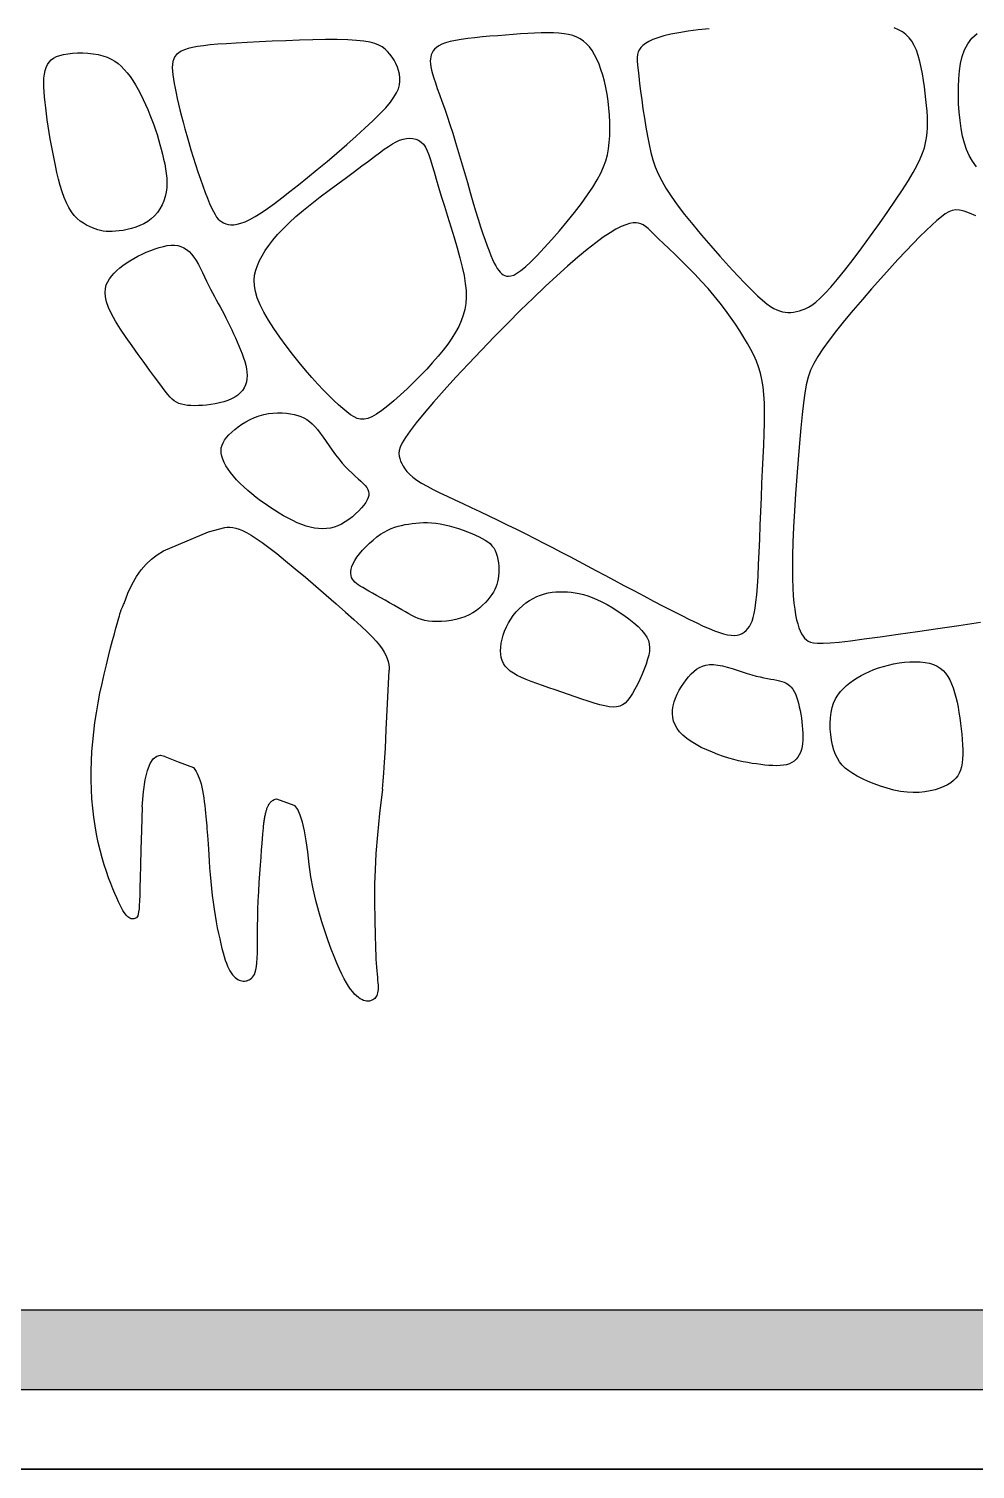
# Model space of a CAD drawing. Header units: millimetres. Extents: x 0 to 420, y 0 to 297.
# Drawn here: x 177.53 to 201.35, y 156.42 to 192.66 of the extents above; entities that cross this region are included whole.
import ezdxf

# ---------------------------------------------------------------- set-up
doc = ezdxf.new("R2010")
doc.units = ezdxf.units.MM
doc.layers.add('GREEN', color=96, linetype='Continuous')
doc.layers.add('L35', color=3, linetype='Continuous')

msp = doc.modelspace()

# ---------------------------------------------------------------- hatches: boundary and pattern name
at = {"layer": 'GREEN'}
h = msp.add_hatch(color=256, dxfattribs=at)
edge = h.paths.add_edge_path(flags=16)
edge.add_line((152.293402, 166.420303), (152.293402, 266.420303))
edge.add_arc((158.293402, 266.420303), 6, 90, 180, ccw=False)
edge.add_line((158.293402, 272.420303), (258.293402, 272.420303))
edge.add_arc((258.293402, 266.420303), 6, 0, 90, ccw=False)
edge.add_line((264.293402, 266.420303), (264.293402, 166.420303))
edge.add_arc((258.293402, 166.420303), 6, -90, 0, ccw=False)
edge.add_line((258.293402, 160.420303), (158.293402, 160.420303))
edge.add_arc((158.293402, 166.420303), 6, 180, 270, ccw=False)
edge = h.paths.add_edge_path()
edge.add_line((150.293402, 166.420303), (150.293402, 266.420303))
edge.add_arc((158.293402, 266.420303), 8, 90, 180, ccw=False)
edge.add_line((158.293402, 274.420303), (258.293402, 274.420303))
edge.add_arc((258.293402, 266.420303), 8, 0, 90, ccw=False)
edge.add_line((266.293402, 266.420303), (266.293402, 166.420303))
edge.add_arc((258.293402, 166.420303), 8, -90, 0, ccw=False)
edge.add_line((258.293402, 158.420303), (158.293402, 158.420303))
edge.add_arc((158.293402, 166.420303), 8, 180, 270, ccw=False)

# ---------------------------------------------------------------- linework, layer by layer
for points in [[(150.293402, 166.420303), (150.293402, 266.420303, -0.414213562), (158.293402, 274.420303), (258.293402, 274.420303, -0.414213562), (266.293402, 266.420303), (266.293402, 166.420303, -0.414213562), (258.293402, 158.420303), (158.293402, 158.420303, -0.414213562)], [(152.293402, 166.420303), (152.293402, 266.420303, -0.414213562), (158.293402, 272.420303), (258.293402, 272.420303, -0.414213562), (264.293402, 266.420303), (264.293402, 166.420303, -0.414213562), (258.293402, 160.420303), (158.293402, 160.420303, -0.414213562)]]:
    msp.add_lwpolyline(points, format="xyb", close=True, dxfattribs=at)
at = {"layer": 'GREEN', "linetype": 'Continuous'}
for points in [[(188.134133, 192.341293), (188.021751, 192.309302), (187.928493, 192.274015), (187.852384, 192.235712), (187.791451, 192.194677), (187.743721, 192.151189), (187.707219, 192.105531), (187.679973, 192.057985), (187.660007, 192.008832), (187.645736, 191.958021), (187.637121, 191.904178), (187.63451, 191.845594), (187.638252, 191.780563), (187.648694, 191.707378), (187.666186, 191.62433), (187.691075, 191.529713), (187.72371, 191.421819), (187.764235, 191.299251), (187.811975, 191.161847), (187.866051, 191.009758), (187.925584, 190.843132), (187.989696, 190.662119), (188.057506, 190.466867), (188.128136, 190.257525), (188.200707, 190.034243), (188.2744, 189.797789), (188.348641, 189.551406), (188.422916, 189.298955), (188.496709, 189.0443), (188.569508, 188.791303), (188.640797, 188.543825), (188.710062, 188.305729), (188.776789, 188.080877), (188.840556, 187.872417), (188.901303, 187.680631), (188.959064, 187.50509), (189.013873, 187.345362), (189.065763, 187.201017), (189.114766, 187.071623), (189.160916, 186.956749), (189.204246, 186.855965), (189.244906, 186.76874), (189.283508, 186.694146), (189.320783, 186.631155), (189.357461, 186.57874), (189.394272, 186.535872), (189.431945, 186.501525), (189.471209, 186.47467), (189.512796, 186.454281), (189.557736, 186.44011), (189.608264, 186.435041), (189.66692, 186.442736), (189.73624, 186.46686), (189.818761, 186.511075), (189.917022, 186.579046), (190.03356, 186.674436), (190.170912, 186.800909), (190.330196, 186.960393), (190.506844, 187.147876), (190.69487, 187.356612), (190.888286, 187.579852), (191.081104, 187.810849), (191.267338, 188.042858), (191.441, 188.269129), (191.596102, 188.482916), (191.72801, 188.679166), (191.837494, 188.8596), (191.926678, 189.027632), (191.997683, 189.186678), (192.052634, 189.340152), (192.093652, 189.49147), (192.122862, 189.644047), (192.142385, 189.801296), (192.154052, 189.965745), (192.158521, 190.136359), (192.156156, 190.311216), (192.147323, 190.488393), (192.132386, 190.665966), (192.11171, 190.842015), (192.085661, 191.014614), (192.054602, 191.181843), (192.018848, 191.34199), (191.978499, 191.494197), (191.933606, 191.637817), (191.884219, 191.772203), (191.830386, 191.896709), (191.772159, 192.010689), (191.709587, 192.113496), (191.642719, 192.204483), (191.571442, 192.283246), (191.494991, 192.350338), (191.412437, 192.406555), (191.32285, 192.452693), (191.225303, 192.489547), (191.118865, 192.517914), (191.00261, 192.538587), (190.875606, 192.552364), (190.737253, 192.560029), (190.588252, 192.562322), (190.429631, 192.559972), (190.262418, 192.55371), (190.087643, 192.544263), (189.906333, 192.532363), (189.719516, 192.518739), (189.528222, 192.504119), (189.333817, 192.489043), (189.139031, 192.473287), (188.946932, 192.456438), (188.760588, 192.438081), (188.583068, 192.417802), (188.41744, 192.395187), (188.266772, 192.369822)], [(182.080896, 188.26825), (182.129536, 188.157181), (182.174378, 188.064461), (182.216665, 187.988019), (182.257642, 187.925783), (182.298552, 187.87568), (182.34064, 187.835639), (182.385148, 187.803589), (182.433323, 187.777456), (182.486392, 187.755819), (182.545532, 187.739852), (182.611903, 187.731378), (182.686667, 187.732221), (182.770983, 187.744204), (182.866014, 187.769151), (182.972919, 187.808885), (183.092861, 187.86523), (183.226779, 187.939595), (183.374727, 188.031732), (183.536541, 188.140976), (183.712055, 188.266666), (183.901102, 188.408138), (184.103517, 188.564729), (184.319134, 188.735776), (184.547787, 188.920615), (184.788415, 189.11801), (185.036374, 189.324423), (185.286123, 189.535743), (185.532125, 189.747858), (185.768838, 189.956657), (185.990724, 190.158028), (186.192242, 190.34786), (186.367854, 190.522041), (186.51338, 190.677575), (186.63008, 190.815934), (186.720575, 190.939702), (186.787485, 191.051466), (186.83343, 191.153813), (186.861032, 191.249328), (186.872911, 191.340598), (186.871687, 191.430209), (186.859702, 191.520148), (186.838179, 191.610002), (186.808066, 191.698762), (186.770306, 191.785415), (186.725846, 191.868952), (186.675631, 191.94836), (186.620606, 192.022629), (186.561716, 192.090748), (186.498918, 192.151883), (186.428209, 192.205905), (186.344596, 192.252864), (186.243087, 192.29281), (186.11869, 192.325791), (185.966412, 192.351856), (185.781261, 192.371055), (185.558246, 192.383437), (185.294747, 192.389198), (184.997645, 192.38912), (184.676196, 192.384133), (184.339654, 192.375166), (183.997273, 192.363148), (183.65831, 192.349009), (183.332017, 192.333678), (183.027652, 192.318084), (182.752607, 192.302905), (182.506836, 192.287812), (182.288431, 192.272225), (182.095486, 192.255563), (181.926093, 192.237247), (181.778344, 192.216695), (181.650333, 192.193327), (181.540151, 192.166564), (181.446035, 192.135834), (181.366798, 192.100615), (181.301392, 192.060391), (181.248775, 192.014648), (181.207901, 191.962873), (181.177724, 191.904552), (181.157201, 191.83917), (181.145286, 191.766214), (181.140998, 191.685283), (181.143609, 191.596429), (181.152457, 191.499818), (181.166878, 191.395616), (181.186209, 191.283988), (181.209785, 191.165101), (181.236945, 191.039119), (181.267023, 190.906209), (181.299502, 190.766546), (181.334435, 190.620354), (181.372022, 190.467862), (181.412462, 190.309304), (181.455953, 190.144911), (181.502696, 189.974916), (181.552889, 189.799551), (181.606731, 189.619048), (181.664202, 189.434127), (181.72441, 189.247466), (181.786244, 189.062231), (181.848591, 188.881588), (181.910342, 188.708702), (181.970383, 188.54674), (182.027605, 188.398867)], [(178.535517, 188.16176), (178.474066, 188.282392), (178.41784, 188.416866), (178.366357, 188.562977), (178.319136, 188.71852), (178.275697, 188.881291), (178.235558, 189.049085), (178.198238, 189.219697), (178.163258, 189.390923), (178.13022, 189.560853), (178.099074, 189.728761), (178.069851, 189.894216), (178.042586, 190.056787), (178.017311, 190.216043), (177.99406, 190.371553), (177.972865, 190.522887), (177.953761, 190.669612), (177.93689, 190.81127), (177.922838, 190.947293), (177.912303, 191.077084), (177.905981, 191.200046), (177.904569, 191.315582), (177.908762, 191.423096), (177.919259, 191.521991), (177.936755, 191.61167), (177.961933, 191.691717), (177.99542, 191.762432), (178.037832, 191.824297), (178.08978, 191.877791), (178.151879, 191.923397), (178.224742, 191.961594), (178.308984, 191.992863), (178.405217, 192.017686), (178.513486, 192.036427), (178.631557, 192.048985), (178.756628, 192.055147), (178.885895, 192.054694), (179.016555, 192.047413), (179.145806, 192.033086), (179.270844, 192.011499), (179.388866, 191.982435), (179.49772, 191.945692), (179.597849, 191.901124), (179.69035, 191.848599), (179.776315, 191.787984), (179.856841, 191.719147), (179.933021, 191.641954), (180.005951, 191.556274), (180.076725, 191.461975), (180.146202, 191.359158), (180.214303, 191.248864), (180.280713, 191.132371), (180.345116, 191.010955), (180.407196, 190.885891), (180.46664, 190.758457), (180.523132, 190.629929), (180.576356, 190.501582), (180.626089, 190.374448), (180.672471, 190.248573), (180.715735, 190.123759), (180.756114, 189.999807), (180.793838, 189.876517), (180.829141, 189.753691), (180.862255, 189.631131), (180.893412, 189.508636), (180.922619, 189.386099), (180.948991, 189.263778), (180.971415, 189.14202), (180.988781, 189.021173), (180.999976, 188.901585), (181.003891, 188.783604), (180.999413, 188.667578), (180.985431, 188.553856), (180.96108, 188.442875), (180.926479, 188.335441), (180.881993, 188.232447), (180.827986, 188.134791), (180.764824, 188.043366), (180.692871, 187.959067), (180.612492, 187.882791), (180.524053, 187.815432), (180.428191, 187.757617), (180.32664, 187.708902), (180.221407, 187.668574), (180.114499, 187.63592), (180.007922, 187.610229), (179.903683, 187.590787), (179.80379, 187.576882), (179.710249, 187.567802), (179.624479, 187.562968), (179.545542, 187.562346), (179.471912, 187.566034), (179.402063, 187.574132), (179.33447, 187.586739), (179.267607, 187.603954), (179.199947, 187.625877), (179.129965, 187.652606), (179.056589, 187.684457), (178.980558, 187.722607), (178.903068, 187.768448), (178.825313, 187.823373), (178.748485, 187.888774), (178.673781, 187.966044), (178.602393, 188.056575)], [(183.350501, 185.72087), (183.279653, 185.893597), (183.23249, 186.051674), (183.207089, 186.197553), (183.201524, 186.333688), (183.213871, 186.46253), (183.242208, 186.586535), (183.28461, 186.708154), (183.339152, 186.829841), (183.404442, 186.953728), (183.481209, 187.080666), (183.570714, 187.211186), (183.674217, 187.345819), (183.792979, 187.485095), (183.928261, 187.629544), (184.081322, 187.779698), (184.253424, 187.936087), (184.444746, 188.098724), (184.651144, 188.265557), (184.867394, 188.434015), (185.088272, 188.601529), (185.308552, 188.765529), (185.523011, 188.923444), (185.726424, 189.072706), (185.913567, 189.210743), (186.080514, 189.335484), (186.228537, 189.446846), (186.360206, 189.545244), (186.478093, 189.631092), (186.584769, 189.704804), (186.682803, 189.766797), (186.774767, 189.817484), (186.863232, 189.857279), (186.950202, 189.886447), (187.035414, 189.90464), (187.118038, 189.911363), (187.197247, 189.906117), (187.27221, 189.888406), (187.342097, 189.857731), (187.406081, 189.813596), (187.463331, 189.755503), (187.513532, 189.682849), (187.558427, 189.594614), (187.60027, 189.489669), (187.641317, 189.366888), (187.683825, 189.225144), (187.730048, 189.06331), (187.782242, 188.880259), (187.842664, 188.674864), (187.912686, 188.447123), (187.990156, 188.20153), (188.072038, 187.943704), (188.155296, 187.679265), (188.236897, 187.413831), (188.313803, 187.153021), (188.38298, 186.902454), (188.441392, 186.66775), (188.486511, 186.45312), (188.517829, 186.257154), (188.535348, 186.077033), (188.539067, 185.90994), (188.528987, 185.753056), (188.505106, 185.603563), (188.467427, 185.458644), (188.415948, 185.31548), (188.350747, 185.171657), (188.272211, 185.026374), (188.180805, 184.879234), (188.076992, 184.729837), (187.961238, 184.577786), (187.834007, 184.422685), (187.695763, 184.264134), (187.54697, 184.101737), (187.388582, 183.935782), (187.22351, 183.769313), (187.055154, 183.60606), (186.886914, 183.449752), (186.72219, 183.304119), (186.564382, 183.172892), (186.41689, 183.059801), (186.283114, 182.968575), (186.165328, 182.902064), (186.061309, 182.859589), (185.967704, 182.839593), (185.881165, 182.840517), (185.798341, 182.860803), (185.715881, 182.898891), (185.630435, 182.953224), (185.538653, 183.022242), (185.437812, 183.104689), (185.327699, 183.200512), (185.208729, 183.30996), (185.081317, 183.433281), (184.945877, 183.570724), (184.802823, 183.722538), (184.652571, 183.888971), (184.495535, 184.070272), (184.332727, 184.265978), (184.167547, 184.472772), (184.003992, 184.686629), (183.84606, 184.903519), (183.697747, 185.119416), (183.563051, 185.330292), (183.44597, 185.532119)], [(187.280921, 182.74944), (187.125475, 182.54762), (187.010183, 182.382058), (186.929819, 182.247364), (186.879161, 182.138151), (186.852982, 182.049032), (186.846059, 181.974618), (186.853168, 181.909521), (186.869083, 181.848354), (186.889778, 181.786615), (186.916013, 181.723352), (186.949745, 181.658499), (186.99293, 181.591989), (187.047527, 181.523756), (187.115491, 181.453735), (187.198781, 181.381858), (187.299354, 181.308061), (187.418591, 181.232233), (187.555575, 181.154086), (187.708814, 181.073289), (187.876813, 180.98951), (188.058082, 180.902416), (188.251126, 180.811678), (188.454454, 180.716962), (188.666572, 180.617938), (188.885974, 180.514452), (189.111099, 180.407072), (189.34037, 180.296543), (189.572212, 180.18361), (189.805049, 180.069021), (190.037305, 179.953519), (190.267406, 179.837851), (190.493774, 179.722763), (190.715397, 179.608755), (190.933503, 179.495343), (191.149884, 179.381798), (191.366331, 179.267391), (191.584636, 179.151394), (191.80659, 179.033075), (192.033985, 178.911708), (192.26861, 178.786562), (192.511355, 178.65738), (192.75949, 178.525796), (193.009383, 178.393913), (193.257402, 178.263837), (193.499915, 178.137673), (193.733288, 178.017524), (193.95389, 177.905497), (194.158089, 177.803695), (194.343114, 177.71382), (194.509646, 177.635961), (194.659226, 177.569803), (194.793398, 177.515031), (194.913704, 177.47133), (195.021687, 177.438386), (195.118889, 177.415884), (195.206852, 177.403508), (195.286939, 177.400931), (195.359795, 177.407769), (195.425883, 177.423623), (195.485669, 177.448097), (195.539616, 177.480791), (195.58819, 177.521309), (195.631854, 177.569252), (195.671072, 177.624223), (195.706291, 177.686546), (195.737877, 177.759427), (195.766178, 177.846795), (195.791544, 177.952579), (195.814321, 178.080708), (195.834859, 178.235109), (195.853505, 178.419713), (195.870608, 178.638446), (195.886502, 178.89354), (195.901467, 179.180426), (195.915767, 179.49284), (195.929669, 179.824515), (195.943438, 180.169186), (195.95734, 180.520587), (195.97164, 180.872453), (195.986603, 181.218516), (196.002249, 181.55336), (196.017614, 181.87496), (196.031486, 182.182139), (196.042655, 182.473719), (196.049911, 182.748523), (196.052041, 183.005375), (196.047837, 183.243097), (196.036086, 183.460512), (196.01577, 183.657253), (195.98663, 183.83619), (195.9486, 184.001003), (195.901614, 184.155372), (195.845606, 184.302977), (195.780508, 184.447498), (195.706256, 184.592614), (195.622781, 184.742006), (195.530044, 184.898561), (195.428101, 185.061994), (195.317035, 185.231227), (195.196931, 185.405184), (195.06787, 185.582786), (194.929935, 185.762957), (194.78321, 185.944618), (194.627777, 186.126694), (194.464312, 186.307933), (194.295854, 186.486404), (194.126036, 186.660002), (193.958491, 186.826621), (193.79685, 186.984157), (193.644747, 187.130505), (193.505813, 187.263561), (193.383681, 187.381219), (193.28075, 187.481894), (193.194488, 187.566078), (193.12113, 187.634781), (193.056911, 187.689014), (192.998066, 187.729788), (192.940831, 187.758113), (192.881439, 187.775), (192.816127, 187.78146), (192.741463, 187.777915), (192.655355, 187.762434), (192.556046, 187.732497), (192.441776, 187.685585), (192.310788, 187.619177), (192.161325, 187.530753), (191.991627, 187.417794), (191.799937, 187.277781), (191.585127, 187.108928), (191.34859, 186.91239), (191.092351, 186.690057), (190.818431, 186.443819), (190.528855, 186.175567), (190.225646, 185.887189), (189.910827, 185.580576), (189.586422, 185.257618), (189.255219, 184.921058), (188.923072, 184.577056), (188.596597, 184.232623), (188.282411, 183.894772), (187.987134, 183.570516), (187.717381, 183.266866), (187.479771, 182.990837)], [(179.611226, 185.488468), (179.534964, 185.651241), (179.483862, 185.794274), (179.455351, 185.919972), (179.446859, 186.030736), (179.455816, 186.12897), (179.479651, 186.217079), (179.515792, 186.297464), (179.561669, 186.372529), (179.615101, 186.44431), (179.675466, 186.513373), (179.742532, 186.579918), (179.816067, 186.644142), (179.895837, 186.706246), (179.981612, 186.766427), (180.073159, 186.824886), (180.170245, 186.881819), (180.272437, 186.937231), (180.378494, 186.99034), (180.486972, 187.040166), (180.596429, 187.085733), (180.705421, 187.126061), (180.812507, 187.160173), (180.916242, 187.187091), (181.015184, 187.205836), (181.108208, 187.215527), (181.19546, 187.215669), (181.277406, 187.205866), (181.354508, 187.185718), (181.427232, 187.154828), (181.496042, 187.112798), (181.561402, 187.059231), (181.623778, 186.993729), (181.683599, 186.916325), (181.741165, 186.828776), (181.79674, 186.73327), (181.850591, 186.631995), (181.902983, 186.52714), (181.95418, 186.420892), (182.004449, 186.31544), (182.054054, 186.212971), (182.10323, 186.11513), (182.152091, 186.021383), (182.20072, 185.930653), (182.2492, 185.841863), (182.297614, 185.753934), (182.346044, 185.66579), (182.394573, 185.576353), (182.443285, 185.484545), (182.492205, 185.389574), (182.541124, 185.291786), (182.589778, 185.191809), (182.637902, 185.090274), (182.685229, 184.98781), (182.731495, 184.885049), (182.776434, 184.782618), (182.819781, 184.681149), (182.861167, 184.581191), (182.899817, 184.482972), (182.934852, 184.386644), (182.965391, 184.292353), (182.990557, 184.20025), (183.00947, 184.110484), (183.02125, 184.023203), (183.02502, 183.938557), (183.020005, 183.856739), (183.00585, 183.778119), (182.982309, 183.703112), (182.94913, 183.632131), (182.906067, 183.565592), (182.852869, 183.503909), (182.789289, 183.447495), (182.715076, 183.396767), (182.630354, 183.352021), (182.536725, 183.313092), (182.436164, 183.279699), (182.330643, 183.25156), (182.222136, 183.228393), (182.112617, 183.209918), (182.004061, 183.195851), (181.89844, 183.185913), (181.797432, 183.179907), (181.701533, 183.177978), (181.610942, 183.180361), (181.525856, 183.187285), (181.446476, 183.198985), (181.373001, 183.215691), (181.305629, 183.237636), (181.244559, 183.265051), (181.189383, 183.298557), (181.137258, 183.340317), (181.084735, 183.392886), (181.028364, 183.458814), (180.964695, 183.540655), (180.890278, 183.64096), (180.801662, 183.762283), (180.695399, 183.907174), (180.569631, 184.076757), (180.428868, 184.266428), (180.279215, 184.470156), (180.126776, 184.681905), (179.977654, 184.895644), (179.837952, 185.10534), (179.713775, 185.304959)], [(182.845338, 181.224102), (182.758639, 181.31443), (182.67932, 181.404676), (182.607864, 181.494227), (182.54475, 181.582468), (182.49046, 181.668788), (182.445475, 181.752573), (182.410275, 181.83321), (182.385342, 181.910085), (182.371065, 181.982831), (182.36747, 182.052064), (182.37449, 182.118646), (182.392058, 182.183439), (182.420109, 182.247304), (182.458575, 182.311105), (182.507391, 182.375703), (182.56649, 182.441959), (182.635657, 182.510327), (182.714079, 182.579625), (182.800793, 182.64826), (182.894838, 182.714642), (182.995253, 182.777179), (183.101075, 182.83428), (183.211341, 182.884353), (183.325091, 182.925806), (183.441296, 182.957441), (183.558663, 182.979628), (183.67583, 182.993128), (183.791438, 182.998706), (183.904128, 182.997121), (184.012539, 182.989138), (184.11531, 182.975519), (184.211083, 182.957025), (184.298952, 182.934129), (184.379839, 182.906144), (184.45512, 182.872091), (184.526172, 182.830993), (184.594371, 182.781872), (184.661094, 182.723749), (184.727718, 182.655648), (184.79562, 182.57659), (184.865912, 182.486191), (184.93866, 182.386443), (185.013663, 182.279933), (185.090723, 182.169246), (185.169641, 182.056967), (185.250218, 181.945683), (185.332253, 181.83798), (185.41555, 181.736444), (185.499697, 181.643101), (185.583446, 181.557749), (185.665338, 181.479623), (185.743912, 181.407962), (185.817709, 181.342002), (185.88527, 181.280982), (185.945135, 181.224138), (185.995845, 181.170707), (186.036161, 181.119873), (186.065729, 181.070595), (186.084417, 181.02178), (186.092091, 180.972334), (186.088621, 180.921163), (186.073872, 180.867172), (186.047712, 180.809268), (186.010008, 180.746357), (185.960877, 180.67787), (185.90143, 180.605337), (185.833027, 180.530813), (185.757027, 180.456355), (185.674791, 180.384019), (185.587678, 180.315858), (185.497049, 180.25393), (185.404264, 180.20029), (185.310423, 180.156612), (185.215586, 180.123046), (185.119554, 180.099359), (185.02213, 180.085319), (184.923113, 180.080694), (184.822304, 180.085252), (184.719505, 180.098761), (184.614516, 180.120989), (184.507216, 180.151637), (184.397793, 180.190142), (184.286512, 180.235875), (184.173639, 180.288204), (184.059439, 180.346501), (183.944177, 180.410135), (183.828119, 180.478477), (183.71153, 180.550896), (183.594781, 180.626808), (183.478662, 180.705802), (183.364069, 180.787516), (183.251897, 180.871583), (183.143042, 180.95764), (183.0384, 181.045322), (182.938867, 181.134264)], [(186.08932, 178.514278), (186.007592, 178.560226), (185.935999, 178.601319), (185.873793, 178.638799), (185.820228, 178.67391), (185.774558, 178.707894), (185.736036, 178.741995), (185.703917, 178.777457), (185.677453, 178.815521), (185.6562, 178.857274), (185.640918, 178.903172), (185.632668, 178.953513), (185.632512, 179.008596), (185.641511, 179.068719), (185.660727, 179.134181), (185.691221, 179.205279), (185.734055, 179.282314), (185.789779, 179.365182), (185.856897, 179.452179), (185.933402, 179.541199), (186.017288, 179.630137), (186.106548, 179.716888), (186.199175, 179.799346), (186.293162, 179.875405), (186.386503, 179.942961), (186.477619, 180.000447), (186.566645, 180.048451), (186.654145, 180.0881), (186.740684, 180.120522), (186.826824, 180.146844), (186.913131, 180.168192), (187.000168, 180.185696), (187.088498, 180.200481), (187.178636, 180.213382), (187.270897, 180.224062), (187.365546, 180.231891), (187.462849, 180.23624), (187.563072, 180.236477), (187.666479, 180.231975), (187.773336, 180.222102), (187.883908, 180.206229), (187.998152, 180.183991), (188.114784, 180.156084), (188.232212, 180.12347), (188.348844, 180.087109), (188.463088, 180.047964), (188.573352, 180.006994), (188.678043, 179.965162), (188.775568, 179.923429), (188.864651, 179.882418), (188.945276, 179.841407), (189.01774, 179.799333), (189.082343, 179.755137), (189.139383, 179.707758), (189.189158, 179.656134), (189.231967, 179.599205), (189.268109, 179.53591), (189.297885, 179.465622), (189.321608, 179.389448), (189.339591, 179.308931), (189.352152, 179.225612), (189.359603, 179.141033), (189.362262, 179.056735), (189.360442, 178.974259), (189.354459, 178.895149), (189.344515, 178.820538), (189.330358, 178.749938), (189.311623, 178.682454), (189.287946, 178.617191), (189.258961, 178.553253), (189.224304, 178.489746), (189.183609, 178.425773), (189.136512, 178.360441), (189.082693, 178.293219), (189.022007, 178.225034), (188.954355, 178.15718), (188.879638, 178.090949), (188.797755, 178.027635), (188.708608, 177.968531), (188.612097, 177.914929), (188.508121, 177.868123), (188.396964, 177.829145), (188.280433, 177.797991), (188.160717, 177.774395), (188.040006, 177.758092), (187.920489, 177.748818), (187.804355, 177.746307), (187.693794, 177.750295), (187.590995, 177.760517), (187.497387, 177.77672), (187.411359, 177.79871), (187.330539, 177.826303), (187.252554, 177.859317), (187.175034, 177.897569), (187.095606, 177.940876), (187.011899, 177.989057), (186.921541, 178.041928), (186.822971, 178.099115), (186.717865, 178.159485), (186.608712, 178.221711), (186.498, 178.284467), (186.388217, 178.346428), (186.281851, 178.406267), (186.181389, 178.462659)], [(189.728162, 176.445269), (189.647308, 176.502412), (189.57944, 176.562722), (189.523879, 176.626581), (189.479944, 176.694371), (189.446956, 176.766471), (189.424235, 176.843263), (189.411099, 176.925129), (189.406871, 177.012449), (189.410962, 177.105323), (189.423164, 177.202724), (189.443361, 177.303341), (189.471435, 177.405865), (189.507272, 177.508987), (189.550754, 177.611397), (189.601767, 177.711786), (189.660194, 177.808844), (189.725799, 177.901396), (189.797874, 177.988811), (189.875587, 178.07059), (189.958111, 178.146237), (190.044616, 178.215253), (190.134272, 178.277142), (190.22625, 178.331407), (190.319721, 178.377549), (190.413986, 178.415262), (190.508864, 178.445003), (190.604307, 178.467416), (190.700264, 178.48315), (190.796685, 178.492849), (190.893521, 178.497162), (190.990722, 178.496734), (191.088239, 178.492211), (191.186186, 178.483964), (191.285345, 178.471259), (191.386659, 178.453083), (191.491076, 178.428427), (191.599539, 178.396279), (191.712995, 178.355627), (191.832389, 178.305462), (191.958667, 178.244771), (192.092046, 178.173067), (192.229837, 178.091947), (192.368624, 178.003534), (192.504989, 177.909949), (192.635516, 177.813314), (192.756789, 177.715749), (192.865389, 177.619376), (192.957902, 177.526316), (193.031686, 177.437992), (193.087209, 177.353032), (193.125715, 177.269362), (193.148447, 177.184911), (193.156651, 177.097608), (193.15157, 177.00538), (193.134447, 176.906155), (193.106528, 176.797863), (193.069091, 176.679371), (193.02356, 176.553321), (192.971396, 176.423291), (192.914056, 176.292863), (192.853001, 176.165617), (192.789691, 176.045134), (192.725583, 175.934994), (192.66214, 175.838778), (192.600188, 175.759332), (192.538037, 175.696562), (192.473364, 175.649639), (192.403849, 175.617733), (192.327167, 175.600015), (192.240999, 175.595657), (192.143021, 175.603829), (192.030911, 175.623702), (191.903191, 175.654295), (191.761755, 175.694021), (191.609338, 175.741138), (191.448679, 175.793907), (191.282512, 175.850587), (191.113576, 175.909439), (190.944607, 175.968721), (190.778341, 176.026694), (190.617231, 176.08203), (190.462589, 176.135045), (190.315444, 176.18647), (190.176824, 176.237034), (190.047758, 176.287466), (189.929273, 176.338497), (189.822399, 176.390854)], [(193.99398, 174.886967), (193.912699, 174.971715), (193.847689, 175.059233), (193.798103, 175.149239), (193.763097, 175.241451), (193.741823, 175.335588), (193.733436, 175.431367), (193.737091, 175.528507), (193.751942, 175.626725), (193.777078, 175.725627), (193.811336, 175.824365), (193.85349, 175.921976), (193.90231, 176.017499), (193.956572, 176.109973), (194.015046, 176.198436), (194.076505, 176.281927), (194.139723, 176.359483), (194.203867, 176.430174), (194.269686, 176.49319), (194.338326, 176.547753), (194.410929, 176.593084), (194.488641, 176.628403), (194.572606, 176.652931), (194.663969, 176.66589), (194.763873, 176.666501), (194.872917, 176.654521), (194.989508, 176.631849), (195.111505, 176.600924), (195.23677, 176.56418), (195.363163, 176.524055), (195.488545, 176.482985), (195.610775, 176.443407), (195.727714, 176.407756), (195.837629, 176.377887), (195.940411, 176.353322), (196.036361, 176.332999), (196.125775, 176.315858), (196.208953, 176.300838), (196.286194, 176.286879), (196.357795, 176.272918), (196.424055, 176.257897), (196.485271, 176.240789), (196.541727, 176.220713), (196.593705, 176.196824), (196.641486, 176.168277), (196.685353, 176.134226), (196.725589, 176.093826), (196.762474, 176.046232), (196.796291, 175.990598), (196.827297, 175.926401), (196.855649, 175.854414), (196.881481, 175.77573), (196.904924, 175.691442), (196.926112, 175.602646), (196.945177, 175.510434), (196.962251, 175.415902), (196.977468, 175.320143), (196.990858, 175.224171), (197.002042, 175.128679), (197.010539, 175.034281), (197.015868, 174.94159), (197.017548, 174.851219), (197.015098, 174.763782), (197.008038, 174.679892), (196.995885, 174.600162), (196.978198, 174.525171), (196.954689, 174.455369), (196.92511, 174.391169), (196.889211, 174.332985), (196.846744, 174.281232), (196.79746, 174.236324), (196.741111, 174.198676), (196.677447, 174.168702), (196.60638, 174.146611), (196.528463, 174.131797), (196.444409, 174.123447), (196.354932, 174.120749), (196.260744, 174.122891), (196.162559, 174.12906), (196.061089, 174.138444), (195.957049, 174.150232), (195.850952, 174.163849), (195.742517, 174.179669), (195.631262, 174.198308), (195.516706, 174.220377), (195.398368, 174.246491), (195.275768, 174.277262), (195.148424, 174.313303), (195.015856, 174.355229), (194.878137, 174.403478), (194.737565, 174.457793), (194.596994, 174.517745), (194.459275, 174.582901), (194.327261, 174.652832), (194.203805, 174.727108), (194.091761, 174.805296)], [(201.025317, 174.188997), (201.008933, 174.095682), (200.985781, 174.011384), (200.955066, 173.935174), (200.915991, 173.866124), (200.867761, 173.803306), (200.809579, 173.745791), (200.74065, 173.69265), (200.660177, 173.642957), (200.567623, 173.596163), (200.463493, 173.553246), (200.348549, 173.515566), (200.223554, 173.484483), (200.08927, 173.461355), (199.946461, 173.447542), (199.795889, 173.444403), (199.638319, 173.453297), (199.47484, 173.475068), (199.307862, 173.508492), (199.14012, 173.551828), (198.974352, 173.603337), (198.813294, 173.661277), (198.659683, 173.72391), (198.516256, 173.789494), (198.385749, 173.85629), (198.270241, 173.92312), (198.169179, 173.991063), (198.081353, 174.061759), (198.005551, 174.136849), (197.940563, 174.217974), (197.885178, 174.306775), (197.838186, 174.404893), (197.798374, 174.513968), (197.764846, 174.634871), (197.737952, 174.765389), (197.718355, 174.902539), (197.70672, 175.043336), (197.703709, 175.184797), (197.709986, 175.323939), (197.726215, 175.457777), (197.753059, 175.583329), (197.790913, 175.698275), (197.839101, 175.802962), (197.896676, 175.898401), (197.962694, 175.985602), (198.036208, 176.065577), (198.116275, 176.139336), (198.201947, 176.207891), (198.29228, 176.272253), (198.386524, 176.333231), (198.484717, 176.390828), (198.587088, 176.444845), (198.693872, 176.495083), (198.8053, 176.541344), (198.921604, 176.583427), (199.043017, 176.621135), (199.16977, 176.654269), (199.301704, 176.682563), (199.437088, 176.705487), (199.573799, 176.722443), (199.709714, 176.732835), (199.84271, 176.736066), (199.970664, 176.731538), (200.091454, 176.718656), (200.202955, 176.696821), (200.303543, 176.665548), (200.393583, 176.624791), (200.473937, 176.574619), (200.545467, 176.515096), (200.609037, 176.44629), (200.665508, 176.368266), (200.715743, 176.281092), (200.760604, 176.184833), (200.800869, 176.079731), (200.836971, 175.966721), (200.869258, 175.846914), (200.898079, 175.721422), (200.923782, 175.591354), (200.946715, 175.457821), (200.967226, 175.321934), (200.985665, 175.184804), (201.002232, 175.047566), (201.016543, 174.911454), (201.028068, 174.77773), (201.036275, 174.647651), (201.040635, 174.522479), (201.040616, 174.403473), (201.035687, 174.291892)]]:
    msp.add_lwpolyline(points, close=True, dxfattribs=at)
for points in [[(194.660457, 192.663743), (194.383967, 192.632593), (194.125456, 192.598925), (193.891658, 192.562608), (193.687783, 192.523572), (193.512951, 192.482004), (193.364755, 192.438152), (193.240791, 192.392263), (193.138654, 192.344586), (193.055939, 192.29537), (192.990241, 192.244863), (192.939156, 192.193314), (192.900504, 192.140373), (192.873014, 192.083307), (192.855642, 192.018782), (192.847343, 191.943467), (192.847071, 191.854029), (192.853783, 191.747138), (192.866432, 191.619461), (192.883975, 191.467667), (192.905505, 191.289914), (192.930668, 191.090331), (192.959247, 190.874536), (192.991028, 190.64815), (193.025795, 190.416791), (193.063331, 190.186079), (193.103421, 189.961633), (193.14585, 189.749073), (193.191009, 189.552221), (193.241725, 189.36772), (193.30143, 189.190414), (193.373557, 189.015148), (193.461541, 188.836767), (193.568814, 188.650117), (193.69881, 188.450043), (193.854962, 188.23139), (194.038954, 187.991072), (194.24547, 187.73428), (194.467444, 187.468273), (194.697811, 187.200311), (194.929504, 186.937654), (195.155458, 186.687561), (195.368608, 186.457291), (195.561887, 186.254105), (195.729958, 186.08348), (195.874393, 185.943767), (195.998493, 185.831535), (196.10556, 185.743354), (196.198892, 185.675791), (196.281792, 185.625417), (196.35756, 185.588801), (196.429496, 185.562511), (196.50039, 185.543655), (196.570985, 185.531496), (196.641514, 185.525835), (196.712208, 185.526473), (196.7833, 185.533211), (196.855023, 185.54585), (196.927607, 185.564191), (197.001286, 185.588036), (197.076737, 185.617979), (197.156417, 185.657784), (197.243229, 185.712012), (197.340075, 185.785221), (197.449856, 185.881969), (197.575477, 186.006816), (197.719839, 186.164321), (197.885844, 186.359041), (198.074804, 186.59321), (198.281658, 186.859754), (198.499757, 187.149274), (198.72245, 187.452371), (198.943087, 187.759645), (199.155016, 188.061696), (199.351587, 188.349125), (199.526149, 188.612533), (199.673608, 188.844843), (199.795094, 189.048275), (199.893294, 189.22737), (199.970895, 189.386671), (200.030584, 189.53072), (200.075047, 189.664058), (200.106972, 189.791229), (200.129045, 189.916775), (200.14361, 190.044524), (200.15164, 190.175455), (200.153765, 190.309833), (200.150616, 190.447923), (200.142823, 190.589992), (200.131016, 190.736303), (200.115825, 190.887123), (200.097881, 191.042716), (200.077599, 191.202863), (200.05453, 191.365395), (200.028011, 191.527663), (199.997378, 191.687012), (199.96197, 191.840791), (199.921121, 191.986348), (199.874169, 192.12103), (199.82045, 192.242185), (199.759285, 192.347846), (199.689926, 192.438786), (199.611611, 192.516465), (199.523578, 192.58234), (199.425062, 192.63787), (199.315302, 192.684514)], [(201.390291, 189.190746), (201.283683, 189.330734), (201.200477, 189.473824), (201.135349, 189.624376), (201.082976, 189.786748), (201.038922, 189.964067), (201.002316, 190.154532), (200.973173, 190.355109), (200.951509, 190.562766), (200.937343, 190.774467), (200.93069, 190.987181), (200.931566, 191.197873), (200.93999, 191.40351), (200.956532, 191.601355), (200.983988, 191.789852), (201.025709, 191.967742), (201.085043, 192.133765), (201.165342, 192.286662), (201.269957, 192.425174), (201.402237, 192.548041)], [(201.371744, 187.95924), (201.208552, 188.025651), (201.073573, 188.072124), (200.960521, 188.098608), (200.86311, 188.105054), (200.775053, 188.09141), (200.690066, 188.057626), (200.601861, 188.003652), (200.504153, 187.929438), (200.391773, 187.834982), (200.264018, 187.720484), (200.121303, 187.586192), (199.964042, 187.432355), (199.792651, 187.259222), (199.607545, 187.067041), (199.409136, 186.856061), (199.197841, 186.626531), (198.974909, 186.379594), (198.744928, 186.119976), (198.513322, 185.853297), (198.285514, 185.585175), (198.066927, 185.321232), (197.862986, 185.067087), (197.679113, 184.82836), (197.520732, 184.610672), (197.39166, 184.417025), (197.289291, 184.239957), (197.209413, 184.069389), (197.147812, 183.895244), (197.100276, 183.707441), (197.062592, 183.495902), (197.030549, 183.250548), (196.999933, 182.9613), (196.967441, 182.621763), (196.933407, 182.240271), (196.899076, 181.828842), (196.865691, 181.399495), (196.834495, 180.964247), (196.806732, 180.535115), (196.783646, 180.124119), (196.766481, 179.743276), (196.75617, 179.40205), (196.752409, 179.099697), (196.754585, 178.832916), (196.762085, 178.59841), (196.774294, 178.39288), (196.7906, 178.213027), (196.810388, 178.055553), (196.833044, 177.917158), (196.858072, 177.794914), (196.885439, 177.687373), (196.915226, 177.593458), (196.947518, 177.512092), (196.982397, 177.442196), (197.019946, 177.382695), (197.060248, 177.332509), (197.103386, 177.290562), (197.150722, 177.256056), (197.20874, 177.229308), (197.285201, 177.210917), (197.387867, 177.20148), (197.524501, 177.201595), (197.702865, 177.21186), (197.93072, 177.232871), (198.215829, 177.265227), (198.563091, 177.30916), (198.965948, 177.363443), (199.414979, 177.426484), (199.900765, 177.496689), (200.413884, 177.572467), (200.944915, 177.652226), (201.484439, 177.734373)], [(180.92099, 179.525679), (182.050516, 180.005357), (182.46688, 180.114023), (182.524575, 180.123156), (182.589697, 180.124228), (182.66129, 180.117006), (182.738393, 180.101254), (182.8207, 180.076383), (182.910501, 180.040368), (183.010737, 179.990828), (183.12435, 179.925381), (183.25428, 179.841645), (183.403469, 179.737238), (183.574857, 179.60978), (183.771386, 179.456889), (183.99426, 179.277678), (184.237734, 179.077247), (184.494326, 178.862189), (184.756555, 178.639101), (185.01694, 178.414575), (185.267999, 178.195206), (185.502251, 177.98759), (185.712213, 177.79832), (185.892151, 177.632361), (186.043321, 177.488153), (186.168721, 177.362506), (186.271354, 177.252232), (186.354221, 177.15414), (186.420323, 177.065041), (186.47266, 176.981744), (186.514235, 176.901061), (186.547502, 176.820573), (186.572738, 176.740951), (186.589672, 176.663638), (186.598035, 176.590076), (186.597557, 176.521708)], [(179.9272, 178.201852), (180.023557, 178.461707), (180.126413, 178.686578), (180.236501, 178.880474), (180.35455, 179.047405), (180.481293, 179.191382), (180.61746, 179.316413), (180.763782, 179.426509), (180.92099, 179.525679)], [(180.385117, 173.086399), (180.363657, 172.497738), (180.347943, 172.012212), (180.336836, 171.618074), (180.329196, 171.303576), (180.323884, 171.056968), (180.319759, 170.866503), (180.315683, 170.720433), (180.310513, 170.607009), (180.303317, 170.516061), (180.293972, 170.443724), (180.282566, 170.387711), (180.269182, 170.345735), (180.253906, 170.31551), (180.236822, 170.294749), (180.218015, 170.281164), (180.197571, 170.272468), (180.17558, 170.266853), (180.152163, 170.264415), (180.127448, 170.265731), (180.101561, 170.271378), (180.07463, 170.281929), (180.046783, 170.297962), (180.018145, 170.320051), (179.988845, 170.348772), (179.958913, 170.384732), (179.927992, 170.42866), (179.89563, 170.481313), (179.861374, 170.543452), (179.824771, 170.615836), (179.785367, 170.699223), (179.742711, 170.794372), (179.696348, 170.902044), (179.646093, 171.02277), (179.592828, 171.156184), (179.537701, 171.301689), (179.481862, 171.458693), (179.42646, 171.626601), (179.372643, 171.80482), (179.321561, 171.992754), (179.274362, 172.18981), (179.232045, 172.395341), (179.195006, 172.608489), (179.163492, 172.828346), (179.137749, 173.054), (179.118023, 173.284543), (179.10456, 173.519064), (179.097607, 173.756653), (179.097409, 173.996401), (179.104118, 174.237517), (179.11751, 174.479686), (179.137264, 174.722712), (179.163061, 174.966402), (179.194582, 175.210558), (179.231506, 175.454986), (179.273515, 175.69949), (179.320288, 175.943875), (179.3713, 176.187378), (179.425202, 176.426966), (179.480437, 176.659038), (179.535451, 176.879993), (179.588687, 177.086231), (179.638591, 177.274152), (179.683606, 177.440154), (179.722176, 177.580637), (179.753175, 177.693207), (179.777184, 177.780295), (179.795213, 177.84554), (179.808273, 177.892577), (179.817373, 177.925046), (179.823525, 177.946584), (179.827736, 177.960829), (179.831019, 177.971419), (179.83422, 177.981397), (179.837532, 177.99143), (179.840987, 178.001593), (179.844615, 178.011959), (179.848447, 178.0226), (179.852515, 178.033592), (179.856849, 178.045006), (179.86148, 178.056917), (179.866466, 178.069443), (179.871979, 178.082882), (179.878215, 178.097575), (179.885374, 178.113866), (179.893654, 178.132096), (179.903253, 178.152609), (179.914369, 178.175747), (179.9272, 178.201852)], [(186.433663, 173.533444), (186.452634, 173.731364), (186.469429, 173.94291), (186.486242, 174.205702), (186.505267, 174.557358), (186.528699, 175.035499), (186.558731, 175.677742), (186.597557, 176.521708)], [(180.385117, 173.086399), (180.415489, 173.460216), (180.459311, 173.763439), (180.515546, 174.000686), (180.583155, 174.176577), (180.661101, 174.295729), (180.748345, 174.362762), (180.843849, 174.382294), (180.946575, 174.358944)], [(180.946575, 174.358944), (180.955979, 174.355107), (181.29134, 174.221925), (181.673707, 174.073221)], [(181.673707, 174.073221), (181.706774, 174.026812), (181.738046, 173.977338), (181.767489, 173.924224), (181.795069, 173.866895), (181.820752, 173.804777), (181.844503, 173.737294), (181.866287, 173.663874), (181.88607, 173.58394), (181.903852, 173.49731), (181.919769, 173.405366), (181.93399, 173.309881), (181.946686, 173.212628), (181.958026, 173.115381), (181.968182, 173.019913), (181.977321, 172.927998), (181.985616, 172.841408), (181.993233, 172.761126), (182.000336, 172.68497), (182.007084, 172.609969), (182.013639, 172.53315), (182.02016, 172.451542), (182.026809, 172.36217), (182.033745, 172.262064), (182.04113, 172.148252), (182.04914, 172.018675), (182.058024, 171.874936), (182.068045, 171.719552), (182.079468, 171.555041), (182.092557, 171.383919), (182.107575, 171.208704), (182.124788, 171.031913), (182.144459, 170.856062), (182.166737, 170.683384), (182.191305, 170.514972), (182.217731, 170.35163), (182.245582, 170.194166), (182.274427, 170.043387), (182.303833, 169.9001), (182.333368, 169.76511), (182.362598, 169.639224), (182.391207, 169.523053), (182.419335, 169.416415), (182.447236, 169.318933), (182.475165, 169.23023), (182.503376, 169.149928), (182.532124, 169.07765), (182.561665, 169.013019), (182.592252, 168.955656), (182.624055, 168.905188), (182.656902, 168.861253), (182.690537, 168.823491), (182.724704, 168.791545), (182.759145, 168.765055), (182.793604, 168.743663), (182.827825, 168.727009), (182.86155, 168.714735), (182.894568, 168.706523), (182.926842, 168.702219), (182.958381, 168.701712), (182.989193, 168.704887), (183.019287, 168.711633), (183.04867, 168.721837), (183.077352, 168.735387), (183.105341, 168.752169), (183.132577, 168.77241), (183.15873, 168.797696), (183.183402, 168.829949), (183.206196, 168.871095), (183.226713, 168.923056), (183.244556, 168.987758), (183.259327, 169.067123), (183.270629, 169.163076), (183.278276, 169.27704), (183.282944, 169.408435), (183.28552, 169.55618), (183.286891, 169.719195), (183.287947, 169.896397), (183.289574, 170.086707), (183.29266, 170.289043), (183.298094, 170.502326), (183.306505, 170.72486), (183.317493, 170.952506), (183.330397, 171.180508), (183.344559, 171.404114), (183.359321, 171.61857), (183.374022, 171.819121), (183.388003, 172.001013), (183.400607, 172.159494), (183.411327, 172.291171), (183.420282, 172.398097), (183.427741, 172.483688), (183.433976, 172.55136), (183.439258, 172.604528), (183.443858, 172.646608), (183.448047, 172.681014), (183.452097, 172.711163), (183.456234, 172.739903), (183.460507, 172.767807), (183.464921, 172.794885), (183.469479, 172.821143), (183.474188, 172.846588), (183.479051, 172.87123), (183.484073, 172.895074), (183.489259, 172.918128), (183.494612, 172.940401), (183.500138, 172.961899), (183.505841, 172.982629), (183.511726, 173.0026), (183.517797, 173.021819), (183.524059, 173.040293), (183.530516, 173.05803), (183.537173, 173.075037), (183.544047, 173.091333), (183.551204, 173.10698), (183.558724, 173.122052), (183.566684, 173.136623), (183.575164, 173.150765), (183.584242, 173.164553), (183.593997, 173.17806), (183.604509, 173.19136), (183.615934, 173.204508), (183.628743, 173.217482), (183.643485, 173.230246), (183.66071, 173.24276), (183.680966, 173.254985), (183.704802, 173.266883), (183.732769, 173.278415), (183.765414, 173.289543)], [(183.765414, 173.289543), (184.018838, 173.196939), (184.228639, 173.121316)], [(186.433663, 173.533444), (186.359543, 172.916446), (186.30552, 172.377619), (186.268635, 171.909149), (186.245931, 171.503226), (186.234452, 171.152037), (186.23124, 170.84777), (186.233337, 170.582613), (186.237786, 170.348753), (186.242159, 170.139325), (186.24614, 169.951253), (186.249942, 169.782408), (186.25378, 169.630659), (186.257865, 169.493878), (186.262412, 169.369934), (186.267634, 169.256697), (186.273744, 169.15204), (186.280841, 169.05417), (186.288565, 168.962654), (186.296443, 168.877397), (186.304001, 168.798304), (186.310765, 168.72528), (186.316262, 168.65823), (186.320018, 168.597059), (186.321558, 168.541672), (186.32049, 168.491919), (186.316735, 168.447432), (186.310299, 168.407784), (186.301183, 168.372552), (186.28939, 168.341312), (186.274926, 168.313639), (186.257791, 168.289108), (186.23799, 168.267295), (186.215544, 168.247905), (186.190551, 168.231157), (186.163127, 168.217399), (186.133386, 168.206979), (186.101445, 168.200247), (186.06742, 168.19755), (186.031426, 168.199237), (185.99358, 168.205656), (185.953983, 168.217206), (185.912685, 168.23449), (185.869723, 168.258163), (185.825134, 168.288877), (185.778953, 168.327287), (185.731217, 168.374048), (185.681962, 168.429811), (185.631225, 168.495233), (185.578975, 168.571088), (185.524913, 168.658646), (185.46867, 168.759296), (185.409879, 168.874431), (185.348174, 169.005439), (185.283186, 169.153713), (185.214549, 169.320644), (185.141895, 169.50762), (185.065271, 169.71554), (184.986376, 169.94332), (184.907321, 170.189382), (184.830221, 170.452149), (184.757188, 170.730044), (184.690334, 171.021488), (184.631772, 171.324904), (184.583614, 171.638714)], [(184.583614, 171.638714), (184.550009, 171.950947), (184.51177, 172.232821), (184.468257, 172.482464), (184.418829, 172.698006), (184.362844, 172.877576), (184.299661, 173.019303), (184.228639, 173.121316)]]:
    msp.add_lwpolyline(points, dxfattribs=at)
at = {"layer": 'L35'}
for points in [[(148.293402, 166.420303), (148.293402, 266.420303, -0.414213562), (158.293402, 276.420303), (258.293402, 276.420303, -0.414213562), (268.293402, 266.420303), (268.293402, 166.420303, -0.414213562), (258.293402, 156.420303), (158.293402, 156.420303, -0.414213562)], [(148.293402, 116.643649), (148.293402, 146.420303, -0.414213562), (158.293402, 156.420303), (258.293402, 156.420303, -0.414213562), (268.293402, 146.420303), (268.293402, 116.643649, -0.414213562), (258.293402, 106.643649), (158.293402, 106.643649, -0.414213562)]]:
    msp.add_lwpolyline(points, format="xyb", close=True, dxfattribs=at)

doc.saveas('drawing.dxf')
